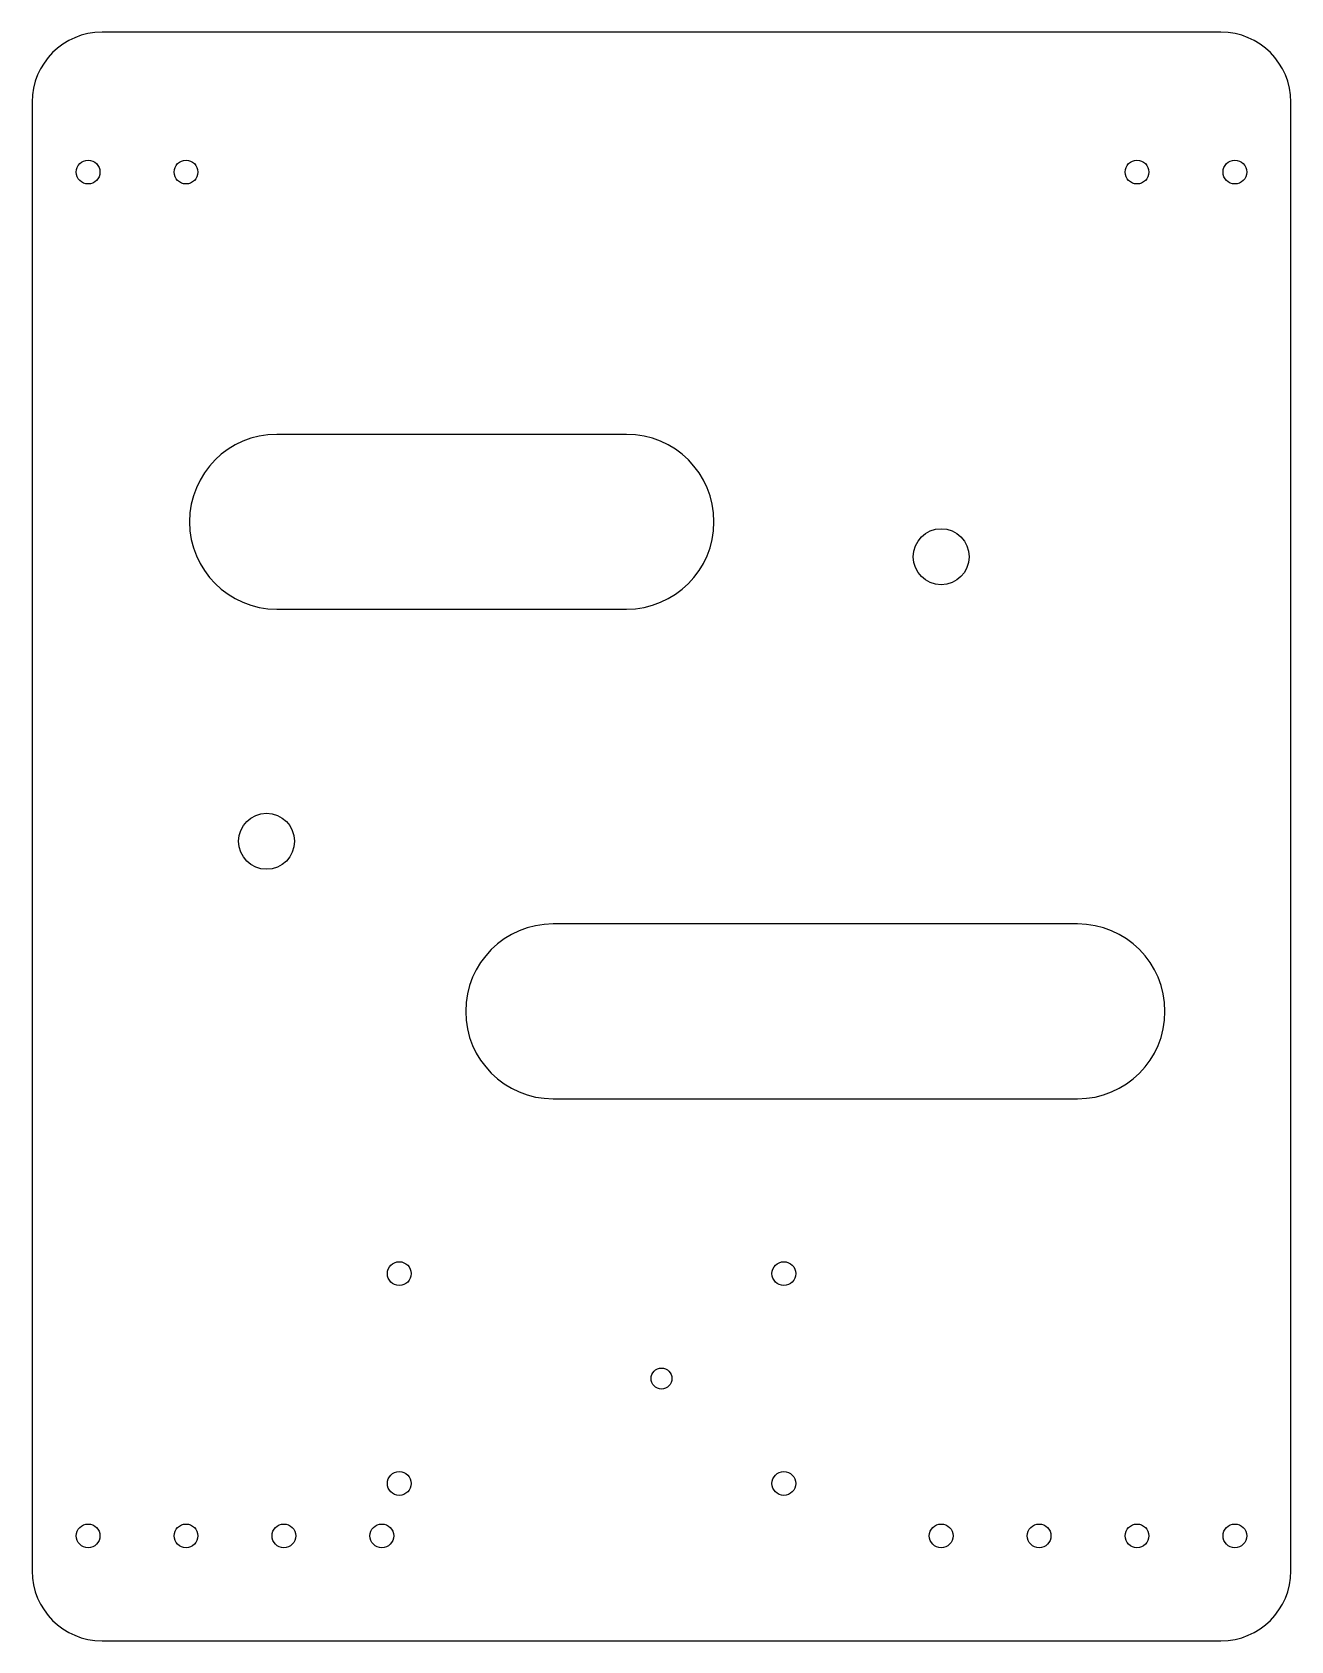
# Model space of a CAD drawing. Header units: millimetres. Extents: x 198 to 558, y 77 to 537.
import ezdxf

# ---------------------------------------------------------------- set-up
doc = ezdxf.new("R2010")
doc.units = ezdxf.units.MM
doc.header["$LTSCALE"] = 2

msp = doc.modelspace()

# ---------------------------------------------------------------- linework, layer by layer
at = {"color": 7, "linetype": 'Continuous', "lineweight": 25}
for p, q in [((537.79, 537.08), (217.79, 537.08)), ((197.79, 517.08), (197.79, 97.08)), ((557.79, 97.08), (557.79, 517.08)), ((367.79, 422.08), (267.79, 422.08)), ((267.79, 372.08), (367.79, 372.08)), ((496.79, 282.08), (346.79, 282.08)), ((346.79, 232.08), (496.79, 232.08)), ((217.79, 77.08), (537.79, 77.08))]:
    msp.add_line(p, q, dxfattribs=at)
for centre, radius in [((213.79, 497.08), 3.4), ((241.79, 497.08), 3.4), ((513.79, 497.08), 3.4), ((541.79, 497.08), 3.4), ((457.79, 387.08), 8), ((264.83, 305.71), 8), ((302.79, 182.08), 3.4), ((412.79, 182.08), 3.4), ((377.79, 152.08), 3), ((302.79, 122.08), 3.4), ((412.79, 122.08), 3.4), ((213.79, 107.08), 3.4), ((241.79, 107.08), 3.4), ((269.79, 107.08), 3.4), ((297.79, 107.08), 3.4), ((457.79, 107.08), 3.4), ((485.79, 107.08), 3.4), ((513.79, 107.08), 3.4), ((541.79, 107.08), 3.4)]:
    msp.add_circle(centre, radius, dxfattribs=at)
for centre, radius, start, end in [((217.79, 517.08), 20, 90, 180), ((537.79, 517.08), 20, 0, 90), ((267.79, 397.08), 25, 90, 270), ((367.79, 397.08), 25, 270, 90), ((346.79, 257.08), 25, 90, 270), ((496.79, 257.08), 25, 270, 90), ((217.79, 97.08), 20, 180, 270), ((537.79, 97.08), 20, 270, 0)]:
    msp.add_arc(centre, radius, start, end, dxfattribs=at)

doc.saveas('drawing.dxf')
